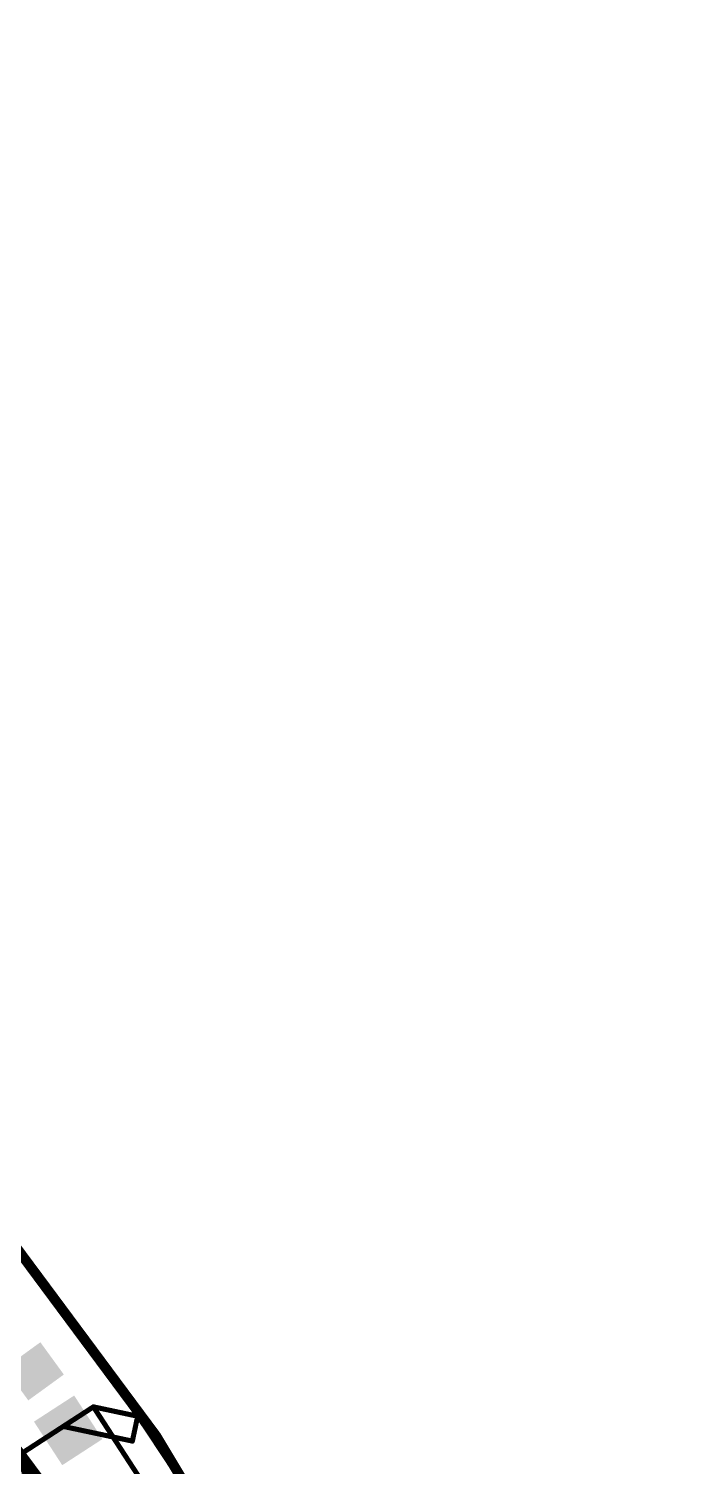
# Model space of a CAD drawing. Extents: x -0.1 to 79.1, y -0.1 to 79.1.
# Drawn here: x 62.5 to 79.13, y 43.13 to 79.13 of the extents above; entities that cross this region are included whole.
import ezdxf

# ---------------------------------------------------------------- set-up
doc = ezdxf.new("R2010")
doc.units = 0
for name, color, linetype in [('1', 12, 'CONTINUOUS'), ('16', 132, 'CONTINUOUS'), ('20', 53, 'CONTINUOUS'), ('21', 40, 'CONTINUOUS')]:
    doc.layers.add(name, color=color, linetype=linetype)

# ---------------------------------------------------------------- blocks, each defined once
blk = doc.blocks.new('RECT')
blk.add_solid([(-0.5, -0.5), (0.5, -0.5), (-0.5, 0.5), (0.5, 0.5)])

msp = doc.modelspace()

# ---------------------------------------------------------------- linework, layer by layer
at = {"layer": '1', "const_width": 0.254}
for points in [[(79, 0, 0.4142), (0, 79)], [(75.6, 0, 0.4142), (0, 75.6)], [(72, 0, 0.4142), (0, 72)], [(72, 0, 0.4142), (0, 72)]]:
    msp.add_lwpolyline(points, format="xyb", dxfattribs=at)
at = {"layer": '16', "const_width": 0.254}
for points in [[(79, 0, 0.4142), (0, 79)], [(76, 0, 0.4142), (0, 76)], [(75.3, 0, 0.4142), (0, 75.3)], [(72, 0, 0.4142), (0, 72)]]:
    msp.add_lwpolyline(points, format="xyb", dxfattribs=at)
msp.add_lwpolyline([(59.6813, 48.6923), (63.2309, 41.3929)], dxfattribs=at)
at = {"layer": '20'}
for radius in [78.85, 72.4]:
    msp.add_arc((0, 0), radius, 0, 90, dxfattribs=at)
at = {"layer": '21', "const_width": 0.127}
for points in [[(63.3625, 44.129), (64.1173, 44.6192)], [(64.1173, 44.6192), (64.6075, 43.8644)], [(65.224, 44.384), (64.1173, 44.6192)], [(65.0917, 43.7615), (65.224, 44.384)], [(59.924, 41.896), (63.3625, 44.129)], [(63.3625, 44.129), (64.6075, 43.8644)], [(64.6075, 43.8644), (66.8405, 40.4258)], [(64.6075, 43.8644), (65.0917, 43.7615)]]:
    msp.add_lwpolyline(points, dxfattribs=at)
at = {"layer": '21', "const_width": 0.0635}
for points in [[(64.1439, 44.6365, 1), (64.0907, 44.6019)], [(64.1239, 44.6502, 1), (64.1107, 44.5881)], [(64.1346, 44.5926, 1), (64.1, 44.6458)], [(65.255, 44.3774, 1), (65.1929, 44.3906)], [(65.2174, 44.3529, 1), (65.2306, 44.415)], [(63.3691, 44.1601, 1), (63.3559, 44.098)], [(63.3452, 44.1556, 1), (63.3798, 44.1024)], [(63.3798, 44.1024, 1), (63.3452, 44.1556)], [(64.6341, 43.8817, 1), (64.5809, 43.8471)], [(64.6141, 43.8954, 1), (64.6009, 43.8333)], [(64.6009, 43.8333, 1), (64.6141, 43.8954)], [(64.5809, 43.8471, 1), (64.6341, 43.8817)], [(65.0606, 43.7681, 1), (65.1227, 43.7549)], [(65.085, 43.7304, 1), (65.0983, 43.7925)]]:
    msp.add_lwpolyline(points, format="xyb", dxfattribs=at)

# ---------------------------------------------------------------- block references
at = {"layer": '1', "xscale": 1.1, "rotation": 36}
msp.add_blockref('RECT', (62.6379, 45.5091), dxfattribs=at)
at = {"layer": '1', "xscale": 1.3, "yscale": 1.2, "rotation": 123}
msp.add_blockref('RECT', (63.4861, 44.0304), dxfattribs=at)

doc.saveas('drawing.dxf')
